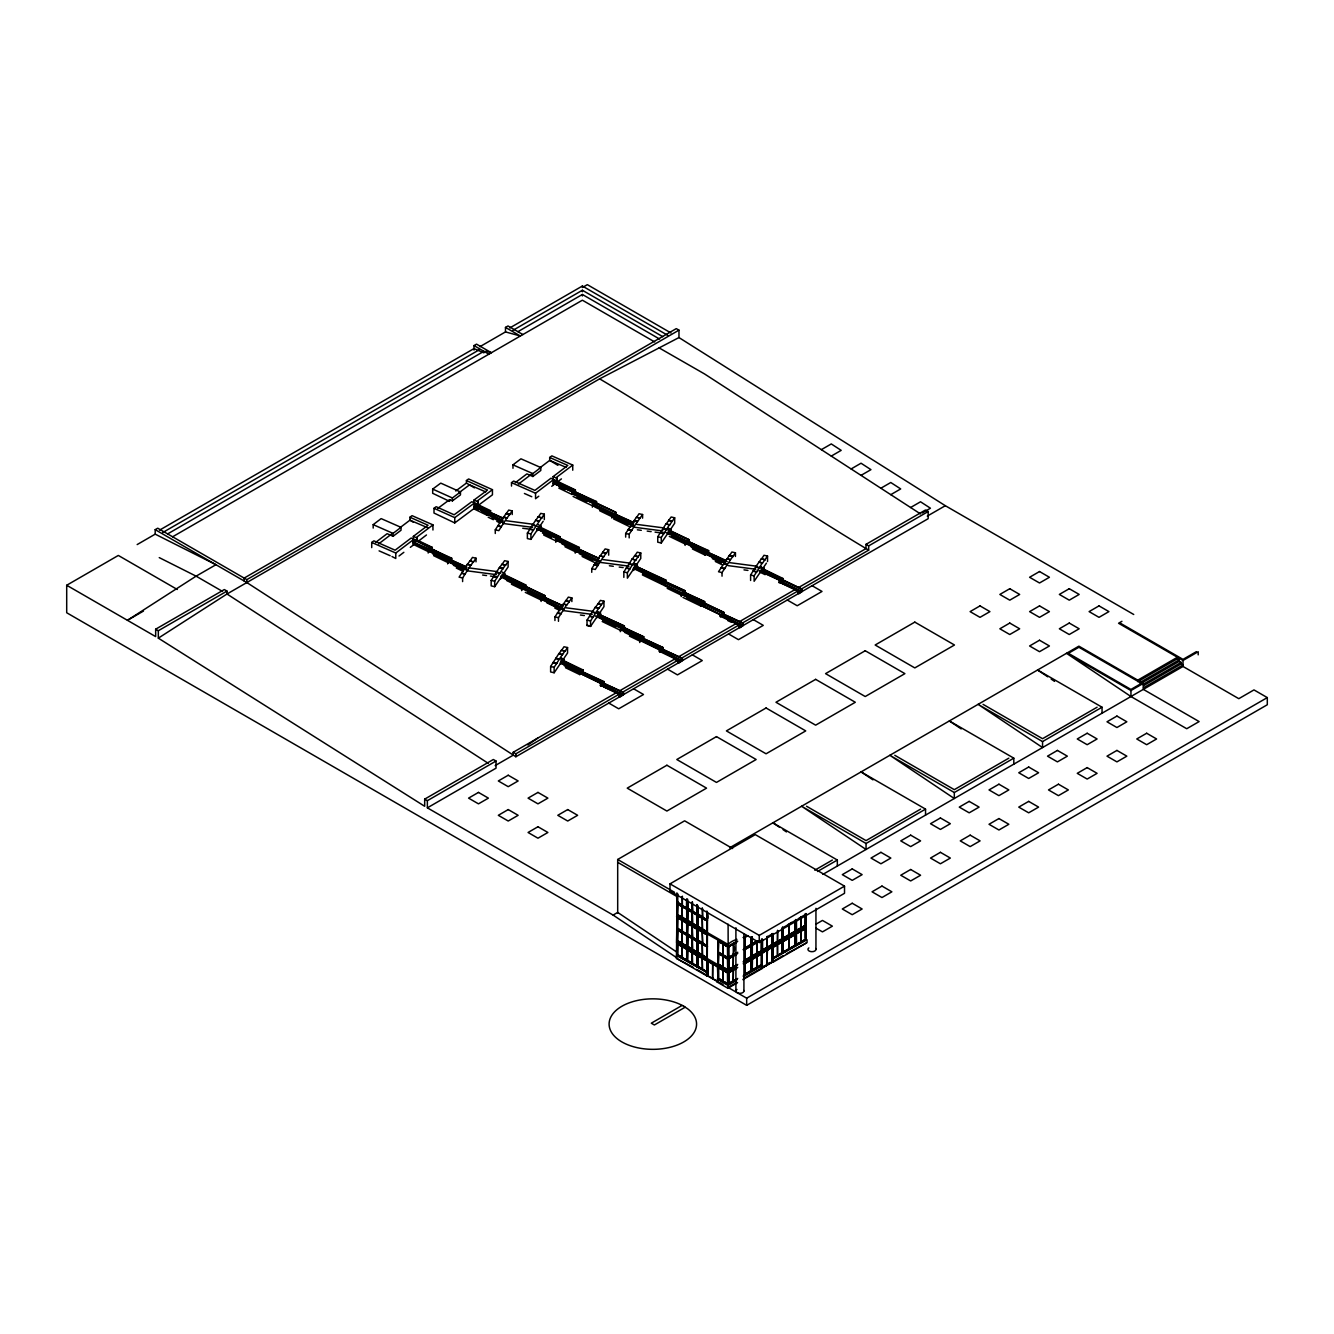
<?xml version="1.0" encoding="UTF-8"?>
<svg xmlns="http://www.w3.org/2000/svg" width="1334" height="1334" viewBox="0 0 1334 1334"><rect width="100%" height="100%" fill="white"/><g stroke="black" fill="none" stroke-linecap="round" stroke-linejoin="round"><path stroke-width="1.5" d="M561.847 543.838L597.882 561.247L575.221 550.975L575.221 553.16M470.885 565.016L462.615 577.956L459.079 577.155L467.367 564.232L470.885 565.383L467.367 564.232M467.367 564.582L469.935 560.814L473.453 561.981L469.935 560.814M469.935 561.18L472.486 557.412L476.005 558.212L476.005 561.847M495.281 533.483L495.281 529.848L503.568 516.925L507.087 518.076L503.568 516.925M470.885 565.383L473.453 561.614M503.568 517.275L506.12 513.507L509.638 514.674L506.12 513.507M473.453 561.981L476.005 558.212M506.12 513.873L508.688 510.105L512.206 510.905L512.206 514.54M495.281 529.848L498.799 530.649L507.087 517.709M507.087 518.076L509.638 514.307M509.638 514.674L512.206 510.905M508.104 561.464L505.553 565.249L502.018 564.449L504.586 560.68L508.104 561.464L508.104 566.933L494.697 586.677L491.179 585.876L491.179 580.423L499.466 567.484L502.985 568.651L499.466 567.484M499.466 567.85L502.018 564.082L505.553 565.249M494.697 586.677L494.697 581.224L502.985 568.284M543.188 521.26L530.899 539.37L527.38 538.569L527.38 533.116L535.651 520.177L539.186 521.344L535.651 520.177M502.985 568.651L505.553 564.882M535.651 520.543L538.219 516.775L541.737 517.942L538.219 516.775M538.219 517.142L540.77 513.373L544.305 514.174L544.305 519.626M530.899 539.37L530.899 533.917L541.737 517.575M541.737 517.942L544.305 514.174M554.944 620.527L554.944 616.892L565.783 600.55L569.301 601.701L565.783 600.55M565.783 600.9L568.334 597.132L571.869 597.932L571.869 601.567M558.462 621.311L558.462 617.675L566.75 604.752L563.215 603.952L566.75 605.119L571.869 597.932M591.746 572.303L591.746 568.668L600.033 555.744L603.568 556.895L600.033 555.744M600.033 556.095L605.152 548.924L608.671 549.725L608.671 555.177M591.746 568.668L595.281 569.468L603.568 556.528M603.568 556.895L606.12 553.126L602.601 552.326L606.12 553.493L608.671 549.725M625.663 537.118L625.663 533.483L636.501 517.142L640.02 518.292L636.501 517.142M636.501 517.509L639.053 513.74L642.588 514.524L642.588 518.159M629.181 537.902L629.181 534.267L637.469 521.344L633.933 520.543L637.469 521.711L642.588 514.524M561.964 661.23L554.144 672.753L550.625 671.952L550.625 666.5L558.913 653.56L562.431 654.727L558.913 653.56M558.913 653.927L561.464 650.158L564.982 651.326L561.464 650.158M561.464 650.525L564.015 646.757L567.55 647.557L567.55 653.01L564.199 657.945M554.144 672.753L554.144 667.3L562.431 654.36M562.431 654.727L564.982 650.959M564.982 651.326L567.55 647.557M597.265 616.525L590.562 626.396L587.027 625.596L587.027 620.143L595.314 607.22L598.833 608.371L595.314 607.22M595.314 607.57L600.433 600.4L603.952 601.2L603.952 606.653L599.483 613.24M590.562 626.396L590.562 620.944L598.833 608.004M623.845 577.389L623.845 571.936L632.133 558.996L635.651 560.163L632.133 558.996M598.833 608.371L603.952 601.2M632.133 559.363L634.701 555.594L638.219 556.762L634.701 555.594M634.701 555.961L637.252 552.193L640.77 552.993L640.77 558.446L627.38 578.189L627.38 572.736L635.651 559.796M635.651 560.163L638.219 556.395M638.219 556.762L640.77 552.993M667.984 533.116L661.28 542.988L657.745 542.188L657.745 536.735L666.033 523.812L669.568 524.962L666.033 523.812M666.033 524.179L671.152 516.992L674.671 517.792L674.671 523.245L670.218 529.831M661.28 542.988L661.28 537.535L669.568 524.612M669.568 524.962L674.671 517.792M732.883 556.211L722.028 572.553L718.509 571.752L729.348 555.411L732.883 556.578L729.348 555.411M724.179 563.565L726.23 560.53M729.348 555.778L731.916 552.009L735.434 552.81L735.434 556.445M732.883 556.578L735.434 552.81M750.608 580.473L750.608 575.021L755.728 566.75L761.447 558.679L764.966 559.846L761.447 558.679M761.447 559.046L764.015 555.278L767.534 556.078L767.534 561.531M766.416 563.165L754.127 581.274L754.127 575.821L762.414 562.881L758.896 562.081L762.414 563.248L767.534 556.078M736.918 965.449L727.93 970.652L727.93 972.369L728.097 970.552L717.809 964.799L717.809 940.52L727.93 946.356L736.918 941.17M677.072 915.007L676.621 916.741L728.631 946.073L728.097 944.472L676.905 915.107L676.905 892.846M805.969 927.68L806.136 925.679L806.253 927.413L743.238 963.715M808.838 947.924L808.287 948.441A4.002 2.318 0 0 0 811.872 951.692A4.002 2.318 0 0 0 815.691 948.524M399.016 556.011L403.852 552.309M410.322 547.34L413.557 544.872M418.409 541.154L426.48 534.967M538.786 496.215L535.551 498.699L535.551 493.23L553.193 479.873L554.444 479.773L554.444 482.408M551.726 486.31L561.414 478.889M373.187 528.081L373.187 524.646L381.14 518.609L401.017 527.347L401.017 530.265L393.046 536.301L387.127 533.683L375.504 542.488M371.719 547.607L371.719 542.454L373.853 540.837L395.114 550.192L411.155 538.036L417.359 540.887L416.658 537.218L432.95 524.862L412.039 515.658L409.922 517.259L409.922 520.177L399.683 527.931M378.639 543.888L391.796 533.9M393.046 536.301L393.046 533.383L401.017 527.347M413.323 539.036L413.323 536.401L428.047 525.246L409.922 517.259M391.996 556.528L395.781 558.496L395.781 553.026L413.407 539.67L414.657 539.57L414.657 542.204L416.825 540.57L417.359 537.519M512.973 468.284L512.973 464.849L520.927 458.813L540.804 467.55L540.804 470.468L532.833 476.505L526.913 473.887L515.291 482.691M417.359 540.887L413.407 543.038L416.658 540.57M511.506 486.093L511.506 482.658L513.623 481.04L534.901 490.395L550.942 478.239L575.388 489.895L575.388 492.079L571.952 494.447L558.829 488.111M539.47 468.134L549.691 460.38L549.691 457.479L551.826 455.861L572.736 465.066L572.736 470.218M518.409 484.092L531.582 474.104M532.833 476.505L532.833 473.587L540.804 467.55M553.11 479.239L553.11 476.605L567.817 465.449L549.691 457.479M572.736 465.066L556.428 477.422L557.145 481.09L553.193 483.242L572.519 491.862L572.519 493.33M553.76 482.808L553.76 484.275L556.045 482.691L557.145 477.722M556.595 480.774L553.193 483.242L572.519 491.862M477.289 504.285L477.989 501.234L477.989 504.602L471.786 501.717L454.144 514.791L436.168 506.703L434 508.304L434 513.04L454.761 522.911L492.446 494.814L492.446 489.678L468.584 478.956L466.433 480.557L466.433 483.075L455.761 490.979M449.625 499.633L449.625 501.367L432.683 493.297L432.683 489.111L440.754 483.125L460.463 491.979L460.463 494.897L452.393 500.884L449.625 499.633L437.652 508.504M459.179 492.546L469.535 484.859L485.726 491.896M452.393 500.884L452.393 497.966L460.463 491.979M473.97 502.718L473.97 500.083L487.527 490.028L466.433 480.557M454.761 522.911L454.761 517.625L474.004 503.352L475.254 503.268L475.254 505.903L477.439 504.285M477.289 500.917L492.446 489.678M477.422 506.536L477.989 501.234M487.694 514.124L487.694 512.673L474.004 506.72L477.989 504.602M736.968 989.461L736.518 989.795A4.002 2.318 0 0 0 739.253 993.296A4.002 2.318 0 0 0 743.822 990.495M527.864 744.972L537.652 738.169M137.169 544.572L155.194 534.15L155.194 529.648L246.823 582.541L515.858 756.745L928.164 518.693L928.164 511.539L868.667 545.889L868.667 550.142L801.551 588.894L801.551 591.079L797.749 593.263L797.749 591.079L742.621 622.911L742.621 625.096L722.661 615.391L722.661 613.94L743.305 623.245L703.452 604.669L704.035 602.835L723.895 612.423L684.025 593.847L684.025 592.396L704.702 601.701L664.599 583.008L664.599 581.557L685.276 590.862L636.085 567.784L636.085 566.333L665.833 580.023L662.981 583.458L662.981 582.008L633.8 567.917L633.8 569.368L637.335 567L637.335 564.816L634.6 563.498M432.266 547.357L432.266 549.541L428.848 551.909L413.106 544.305L413.106 542.138L429.415 549.325L429.415 550.792L432.266 547.357L416.542 539.77L413.673 543.188L448.841 560.163L448.841 561.614L451.709 558.196L431.032 548.874L431.032 550.342L466.1 567.267L466.366 568.868M503.101 520.327L489.311 513.673L489.311 512.223L503.685 518.476L476.855 506.203L477.422 504.352L490.562 510.689L490.562 512.873L487.027 515.241L474.004 508.904L474.004 503.352M428.748 551.909L429.415 549.325M428.164 553.043L428.748 550.458M487.127 515.241L487.694 512.673M487.694 514.841L490.562 510.689M556.045 481.958L553.76 483.542L553.893 480.19M433.65 555.678L448.274 562.748L448.841 560.163M447.607 563.865L448.174 562.014M448.274 562.748L451.709 560.38L451.709 558.196M595.881 503.368L593.597 504.952L593.597 503.502L571.852 493.73L575.388 489.895M571.852 492.996L593.597 503.502M536.935 528.914L557.045 538.619L536.935 528.914L536.935 530.365M540.854 525.996L538.002 529.431L537.419 528.364L537.419 530.548L540.854 528.181L540.854 525.996L538.119 524.679M595.781 504.836L596.465 501.517L574.137 491.412L574.137 492.88L615.891 512.356L595.781 502.651L595.214 504.502L633.483 522.978M592.363 507.203L592.93 504.636L613.04 514.34L613.04 515.791L615.324 514.207L615.324 512.756M504.669 573.303L501.801 576.722L501.234 575.671L501.234 577.855L504.669 575.488L504.669 573.303L501.934 571.986M500.567 578.973L501.134 576.405L522.878 586.91L522.878 588.361L525.162 586.777L525.746 584.926L503.985 574.437L503.418 576.271L545.172 595.764L525.062 586.06L524.495 587.91L563.332 605.986L543.922 597.282L543.922 598.749L562.765 607.837M557.045 538.619L557.045 540.07L559.896 536.635L539.786 526.93L539.219 528.064M555.794 542.321L556.361 539.753L576.471 549.458L576.471 550.909L578.756 549.325L579.323 547.474L559.229 537.769L558.646 539.62L599.333 558.596L578.089 549.008L578.089 550.458L598.766 560.43M543.672 535.017L556.461 541.187L559.896 538.819L559.896 536.635M599.666 510.739L612.456 516.908L613.04 514.34M611.789 518.042L611.789 515.858L612.356 516.908L615.891 514.54L615.891 512.356M564.932 546.74L575.904 552.026L576.471 549.458M522.211 589.495L522.878 586.91M521.644 590.612L522.211 588.027M575.904 552.026L579.323 549.658L579.323 547.474M525.296 592.379L541.737 600.317L542.304 597.732L506.57 580.49M541.07 601.451L541.637 598.866M541.737 600.317L545.172 597.949L545.172 595.764M671.235 529.615L668.367 533.05L669.068 530.032L689.161 539.736L667.934 530.148L668.501 528.297L671.235 529.615L671.235 531.799L667.8 534.167L668.367 531.599M633.9 569.368L633.9 567.183L634.467 568.234L637.335 564.816M636.652 568.117L633.233 570.485L633.8 567.917M685.643 544.289L686.31 541.704L668.034 532.883M685.059 545.406L685.643 542.838M597.565 613.723L624.395 626.013L597.215 613.557L597.782 611.706L600.517 613.023L600.517 615.207L597.082 617.575L597.649 615.007L643.822 636.852L623.145 627.53L623.145 628.981L663.031 647.574L642.588 638.369L642.588 639.82L682.424 658.396L661.781 649.091L661.781 650.542L681.857 660.23L681.741 658.062L738.819 625.112L738.819 627.28L742.621 625.096L740.453 626.663L740.453 625.212L720.377 615.524M597.649 615.007L597.649 616.458L600.517 613.023M642.354 574.887L662.414 584.575L662.981 582.008M692.379 548.941L705.169 555.111L705.736 552.543L671.686 536.101M707.92 553.877L708.604 550.575L687.927 541.254L687.927 542.705L727.23 561.681M705.069 553.677L724.946 563.265L691.112 546.94M708.021 552.409L705.736 553.994L705.736 552.543M662.414 584.575L665.833 582.208L665.833 580.023M705.169 555.111L708.604 552.743L708.604 550.575M561.247 661.347L560.68 663.932L564.099 661.564L564.099 659.38L561.364 658.062M565.466 667.7L579.79 674.604L583.208 672.236L583.208 670.052L561.747 659.696L561.247 662.798L564.099 659.38M602.201 621.511L620.96 630.565L621.527 627.981L597.148 616.208M620.293 631.682L620.86 629.114L640.97 638.819L640.97 640.27L643.255 638.686L643.255 637.235M620.96 630.565L624.395 628.197L624.395 626.013M681.841 593.23L661.731 583.525L681.841 593.23L681.841 595.414L667.217 588.361M681.174 596.548L681.741 593.963L701.834 603.668L701.834 605.119L704.135 603.552M681.841 595.414L685.276 593.046L685.276 590.862M579.79 674.604L580.357 672.036L560.68 662.531M580.357 672.036L580.357 673.487L583.208 670.052M579.673 673.153L601.234 683.558L564.249 665.716M629.431 636.101L640.403 641.387L640.97 638.819M639.72 642.521L640.287 639.953M640.403 641.387L643.822 639.019L643.822 636.852M682.991 597.432L701.267 606.253L701.834 603.668M701.267 606.253L704.702 603.885L704.702 601.701M763.515 568.301L760.78 566.983L763.515 568.301L763.515 569.751L761.23 571.336L760.663 570.268L760.663 572.453L764.082 570.085L764.082 567.9M600.567 685.426L604.085 681.591L581.974 671.586L581.974 673.036L623.495 692.413L602.851 683.108L602.851 684.575L622.928 694.264L620.644 695.848L620.644 694.38L599.983 685.092M600.567 686.143L604.085 683.775L604.085 681.591M663.031 647.574L663.031 649.741L659.596 652.109L660.163 649.541L624.512 632.333M720.477 614.791L700.6 605.202L720.477 614.791L720.477 616.975L723.895 614.607L723.895 612.423M759.596 570.535L779.973 580.373L759.013 570.935M779.289 582.224L782.825 578.406L762.448 568.567M778.722 581.891L799.366 591.195L799.366 592.646L801.667 591.079L781.574 581.374L782.158 579.523L802.234 589.228L802.234 591.412L798.799 593.78L799.366 591.195M779.289 582.958L782.825 580.59L782.825 578.406M623.495 692.413L623.495 694.597L620.077 696.965L620.644 694.38M682.424 658.396L682.424 660.563L679.006 662.931L679.573 660.363L659.496 650.675M674.104 659.179L679.573 661.814L681.857 660.23L679.223 661.697M743.305 623.245L743.305 625.429L739.87 627.797L740.453 625.212M802.234 589.228L761.881 570.418M496.031 761.03L427.364 800.683L427.364 807.837L496.031 768.184L496.031 761.03L493.347 759.496L424.679 799.133L424.679 806.286L158.329 638.152L226.997 593.997L599.633 378.856L678.973 337.569L945.322 505.703L1133.733 614.49M155.194 529.648L157.729 528.197L246.84 579.64L678.973 330.148L678.973 337.569M474.004 350.092L474.004 345.589L476.521 344.139L491.396 352.726L485.809 351.192M479.923 346.673L505.486 331.916L505.486 327.414L508.004 325.963L522.878 334.551M159.513 530.165L474.004 348.591L483.909 352.826L483.909 351.309L167.634 533.917M509.771 327.947L582.374 286.026L667.767 335.334M822.911 874.37L1183.008 666.466L1238.802 698.683L1253.977 689.911L1267.3 697.599L1267.3 704.752L746.673 1005.336L66.7 612.756L66.7 585.259L118.326 555.444L177.272 589.478M162.681 532.566L478.956 349.958M512.956 330.332L582.374 290.245L662.798 336.685M517.909 331.682L582.374 294.464L659.613 339.069M172.603 536.785L582.374 300.2L654.694 341.954M143.455 611.072L127.43 620.31L196.098 576.155L215.941 564.716L155.194 534.15M66.7 585.259L155.661 636.601L155.661 629.198L224.329 589.545L226.997 591.095L226.997 593.997L488.227 763.315M155.661 629.198L158.329 630.732L226.997 591.095M821.36 449.658L831.282 443.939L841.187 450.358L831.282 456.095M851.109 468.951L861.03 463.215L870.952 469.651L861.03 475.371M880.857 488.227L890.779 482.508L900.7 488.928L890.779 494.664M910.605 507.52L920.527 501.784L930.448 508.221L922.178 512.99M798.632 587.494L865.983 548.607L865.983 544.355L925.479 510.005L928.164 511.539M495.164 765.599L513.19 755.194L513.19 752.293L616.108 692.863M675.037 658.846L619.893 690.678L619.893 692.863M678.839 656.645L735.918 623.695M794.831 589.678L739.703 621.511L739.703 623.695M927.297 516.108L945.322 505.703M513.19 752.293L515.858 753.827L619.026 694.28L619.026 696.448L622.811 694.264L622.811 692.079L677.955 660.247L677.955 662.431M617.692 913.34L617.692 859.48L684.625 820.827L732.599 848.524M427.364 807.837L613.106 915.074L617.692 912.423L676.471 951.876M729.615 847.807L1078.889 646.156L1143.338 683.375L1143.338 689.378L1199.133 721.577L1186.726 728.731L1130.949 696.531L1066.483 653.31L1130.949 690.528L1143.338 683.375M1121.927 621.311L1118.559 623.261L1183.008 660.463L1198.199 651.709L1198.199 654.844M670.001 883.858L755.277 834.617L844.522 886.143L844.522 893.296L759.246 942.538L670.001 891.012L670.001 883.858L759.246 935.384L844.522 886.143M686.893 898.899C693.33 917.742 671.569 902.968 677.789 894.114M686.71 920.01L686.71 909.004L686.827 920.26L677.372 914.807L677.522 903.718L677.522 914.724L682.108 917.058M682.041 904.952L677.789 902.418M682.308 905.102L682.108 896.615M682.374 905.386L682.374 896.215M681.974 906.453L682.374 917.525M682.041 906.72L682.308 917.559M697.015 913.907L687.494 908.521L692.163 910.805M728.264 972.519L676.621 942.821L677.072 916.741M677.722 918.092L677.372 928.681L686.827 934.117L686.71 922.878L686.71 933.883L677.522 928.597L677.372 917.675L686.827 923.111L682.308 920.743M692.429 910.955L692.096 901.984M682.041 917.092L686.626 919.743M692.113 912.306L692.113 923.311L696.765 925.596M692.179 912.573L692.513 923.378L692.446 912.406M681.974 920.31L682.308 931.115M682.041 920.593L682.374 931.399M696.682 914.957L697.032 926.063L687.51 920.66L696.965 926.113M706.97 912.223C712.823 929.031 691.512 913.623 698.049 905.819L697.782 914.274L706.82 919.66L706.887 911.005M697.615 915.491L707.137 920.894L697.965 915.924L697.615 926.496L707.137 931.899L697.615 926.496L697.782 915.407L697.782 926.413M697.015 928.914C668.668 912.573 711.205 937.202 692.429 926.596M686.71 946.023L686.71 935.017L686.827 946.273L677.372 940.82L677.522 929.731L677.522 940.737L682.041 943.105M687.844 923.945L687.494 934.517L696.948 939.97M702.301 916.658L698.049 914.107M692.179 922.945L687.86 920.46L687.927 910.038L697.032 915.057L687.66 909.571L687.51 920.66M702.568 916.808L702.234 907.837M702.568 917.125L702.568 908.504M702.218 918.142L702.218 929.148L706.887 931.432M702.284 918.409L702.618 929.214M682.041 930.965L677.789 928.431M692.096 926.163L692.429 936.968M681.974 932.466L681.974 943.471L686.56 945.789M692.163 926.43L692.429 937.285L692.429 926.28M682.041 932.733L682.374 943.538M696.682 928.814L696.832 939.72L687.644 934.434M677.372 940.82L677.722 930.248L686.893 935.217L677.372 929.815M687.644 935.584L696.682 941.27M697.965 929.781L697.615 940.37L707.07 945.806L706.97 934.567L706.803 945.673L697.782 940.287L697.615 929.364L707.07 934.801M702.284 928.781L697.965 926.296M692.163 936.801L687.91 934.267M1137.769 680.157L1177.438 657.245L1177.438 658.746L1137.769 681.657M702.218 931.999L702.551 942.804M702.284 932.283L702.618 943.088M692.096 938.302L692.096 949.308L696.682 951.642M702.551 932.433L707.137 934.767L697.699 929.314L697.615 940.37M692.163 938.586L692.496 949.391L692.429 938.419M706.97 931.699L706.97 920.693L707.07 931.949M681.974 946.556L681.974 957.562L686.626 959.846M682.041 946.823L682.374 957.629M814.791 870.202L832.383 860.046M920.593 809.121L866.049 840.603L806.553 806.253M1008.837 758.162L954.31 789.661L894.797 755.294M1097.098 707.22L1042.554 738.702L983.058 704.352M1139.62 682.725L1179.289 659.813L1179.289 661.314L1141.437 683.175M707.437 932.549L707.454 912.306M1196.315 651.709L1183.008 659.38L1120.443 623.261M696.682 940.954L697.015 952.076L687.577 946.623M817.509 871.486L837.335 860.046L837.335 866.033M866.049 843.472L866.049 849.475L801.584 806.253L866.049 843.472L925.546 809.121L925.546 815.107M954.31 792.513L954.31 798.516L889.845 755.294L954.31 792.513L1013.807 758.162L1013.807 764.165M1042.554 741.571L1042.554 747.557L978.089 704.352L1042.554 741.571L1102.051 707.22L1102.051 713.206M696.948 952.109L687.644 946.59M697.615 941.504L707.137 946.907L697.965 941.937L697.615 952.509L707.137 957.912L697.615 952.509L697.782 941.42L697.782 952.426M1143.288 684.259L1181.157 662.398L1181.157 663.898L1143.288 685.759M708.054 960.947L708.054 975.121L706.82 975.888L676.455 958.362L677.072 894.764M1143.338 687.86L1183.008 664.966L1181.157 663.898M702.284 942.654L698.032 940.12M692.163 948.958L687.844 946.456L687.91 936.051L696.748 941.237M676.455 958.362L693.146 967.283M702.218 944.155L702.218 955.161L706.803 957.479M702.284 944.422L702.618 955.227M692.096 952.393L692.096 963.398L696.682 965.733M692.163 952.676L692.429 963.515L692.429 952.509M718.276 941.354L727.614 946.556L727.73 957.795L718.276 952.359L718.276 941.354L727.797 946.756L723.211 944.422M686.71 960.113L686.71 949.108L686.827 960.363L677.455 954.861L677.455 943.855M718.626 941.771L718.276 952.359L718.442 941.254M696.682 955.044L696.832 965.966M687.577 960.713L697.015 966.166L687.494 960.763L687.844 950.175L696.748 955.327M696.682 955.361L687.494 949.758L687.494 960.763M702.284 954.794L697.965 952.309M722.878 943.988L723.211 954.794M722.945 944.272L723.278 955.077M692.163 963.048L687.844 960.547M702.218 958.246L702.218 969.251L706.887 971.536M702.284 958.512L702.618 969.318M736.918 939.369C725.679 942.671 723.311 951.826 736.702 941.487M706.97 957.712L706.97 946.706L707.07 957.962M727.614 946.556L727.614 957.562M743.238 937.502L746.573 935.584M736.702 965.783L728.264 970.652L676.905 941.12L707.437 958.562M743.405 937.602L746.723 935.668M736.568 953.043L728.581 957.579L728.564 946.556L737.735 941.254M743.988 937.635L747.64 935.651M728.731 946.656L736.535 942.138M744.189 937.719L748.024 935.718M736.451 942.504L733.233 943.955L733.3 955.011M718.626 953.927L718.276 964.515L718.426 953.41L718.359 964.465L727.797 969.901L727.614 958.696L727.614 969.701L718.426 964.415M707.203 960.647L707.203 975.671L717.742 981.757L717.975 966.583L717.975 981.624L696.715 969.351M707.437 960.63L707.47 975.821M697.782 966.516L697.782 955.511L707.137 960.997L697.965 956.028L697.615 966.6L707.137 972.002L697.699 966.55L697.699 955.544M707.704 961.147L712.206 964.015L713.056 963.465M722.878 956.144L723.211 966.95M722.945 956.411L723.278 967.217M702.284 968.884L697.965 966.4M723.211 956.578L727.797 958.896L718.359 953.46M713.323 963.982L717.475 967.067L718.059 980.907M727.464 957.328L718.626 952.159M728.564 957.562L737.735 952.259M752.043 936.685L752.043 944.022L756.895 941.22M743.988 948.741L751.225 944.672L751.175 937.285M752.126 944.055L757.045 940.987M743.238 949.658L758.312 940.97M743.405 949.758L758.479 941.054M737.735 953.41L728.564 958.696L728.581 969.718L736.535 965.282M744.022 949.791L751.225 945.806L751.225 956.828L744.122 960.864L751.059 956.745L751.059 945.723M760.013 940.72L752.043 945.156L752.209 956.261L761.631 950.792L761.564 939.753M777.372 941.637L777.622 930.482M788.227 924.379L791.812 922.378M799.383 918.009L803.968 915.357M728.581 958.712L733.166 956.378M736.451 954.644L733.233 956.094L733.3 967.15M744.822 960.113L745.072 949.508L750.859 946.173M759.913 941.087L756.712 942.554M767.317 936.751L771.886 934.184M787.544 925.062L783.125 927.547L783.191 938.019L788.928 934.634L789.178 924.045L789.178 934.5L795.031 931.182L794.964 920.71L790.678 923.245M797.882 919.009L800.834 917.392M706.97 971.802L706.97 960.797L707.07 972.052M676.455 955.477L707.437 972.653L676.905 955.211L677.072 942.971L727.93 972.519L736.702 967.65M717.475 967.067L718.326 966.5M718.276 967.534L718.359 978.489L727.73 983.975L718.276 978.539L718.276 967.534L727.797 972.92L718.626 967.95L718.626 978.322L722.945 980.824M722.945 966.8L718.692 964.249M722.878 970.168L722.878 981.174L727.53 983.458M722.945 970.435L723.278 981.24M805.152 924.329L805.152 913.957M713.323 978.172L712.473 978.706L712.706 963.548L712.706 978.572M733.233 966.8L728.848 969.251L728.914 958.913M733.567 966.683L736.385 964.982M745.072 959.963L750.925 956.661M756.712 953.243L752.309 955.694L752.309 945.322L756.645 942.821L756.962 953.41L756.895 942.354L756.712 953.56M757.045 953.126L761.631 950.792M767.033 947.273L762.481 949.841L762.548 939.503M728.564 969.701L737.735 964.415M761.564 950.758L752.209 956.261M762.181 939.286L762.198 950.308L772.086 944.689L767.384 947.157M772.703 935.067L772.77 944.272L782.208 938.836L777.689 941.204M795.331 920.343L795.331 931.365L782.775 938.502L782.775 927.413M805.686 925.279L796.165 930.682L805.753 925.329L801.1 927.614L801.1 917.242M762.198 950.308L772.153 944.722M772.703 944.239L782.291 938.869M795.331 931.365L783.008 938.486L782.941 927.43M743.238 961.831L806.136 925.679M743.405 961.931L805.969 925.779L805.969 913.64M737.552 982.708L727.93 988.277L717.192 982.074L717.975 978.739M772.453 947.09L761.681 953.043L761.914 968.201L772.453 962.114L772.219 946.957L771.952 962.131M728.647 972.769L728.731 983.825L728.564 972.736L737.735 967.433M743.988 963.848L751.225 959.863L751.225 970.885L744.189 974.954M752.043 959.179L761.631 953.81L761.631 964.816L752.209 970.285L752.376 959.396M761.947 967.917L762.181 953.51L766.333 950.425M770.018 962.481L766.867 964.315L767.45 950.475L771.602 947.39M772.77 958.329L772.703 947.273L782.291 941.904L782.041 953.076C754.094 969.034 796.698 944.639 777.689 955.244M783.008 952.526L782.941 941.471L795.331 934.4L795.331 945.406L782.941 952.493L795.331 945.406M805.503 927.764L805.503 939.52L796.331 944.822L796.165 933.717L805.686 928.314M728.581 972.736L733.166 970.402M736.451 968.667L733.233 970.135L733.3 981.174M801.1 931.282L805.486 928.831M815.858 924.245L822.461 920.427L832.383 926.163L822.461 931.882L815.858 928.064M717.192 982.074L718.326 981.407M682.108 1005.402L651.292 1023.195L654.377 1024.979L685.209 1007.187M805.152 938.352L805.152 927.98M727.614 983.742L727.614 972.736L727.73 983.975M733.233 980.824L728.848 983.275L728.914 972.936M733.567 980.707L736.451 979.039M756.712 967.267L752.309 969.718L752.309 959.346L756.712 956.895L756.962 967.433L756.895 956.378L756.712 967.584M757.045 967.15L761.364 964.665M728.564 983.742L737.735 978.439M743.988 974.937L751.225 970.885M736.935 979.473L727.93 984.675L727.93 972.519M743.238 975.871L761.847 965.282M805.969 939.62L772.219 959.129L807.053 939.736L807.053 942.588L772.836 962.348L771.602 961.581M717.192 979.189L727.93 985.392L736.518 980.423M743.405 976.455L762.298 965.549L762.298 968.417L742.855 979.656M770.018 962.848L762.181 968.05M766.933 964.949L761.597 967.35L767.183 965.166L767.183 950.141M767.45 964.649L772.186 961.914M736.902 982.341L728.081 987.443L746.673 998.182L1267.3 697.599M743.505 978.556L782.825 955.828M786.36 953.827L806.436 942.955M636.585 524.362L664.132 527.964M633.433 527.113L662.948 530.982M637.369 529.815L641.304 530.315M647.207 531.099L651.142 531.616M655.077 532.133L660.98 532.9M506.203 520.727L533.767 524.345M503.051 523.478L532.583 527.364M522.728 528.247L528.648 529.014M729.448 562.631L756.995 566.25M728.264 565.649L755.811 569.268M744.005 569.885L747.94 570.402M602.685 559.546L630.232 563.165M599.533 562.298L629.048 566.166M609.371 565.766L613.307 566.283M619.209 567.067L623.145 567.584M468.051 567.784L497.565 571.652M466.867 570.785L496.381 574.654M482.608 575.037L486.543 575.554M490.478 576.071L494.414 576.588M565.866 607.77L593.413 611.372M562.715 610.522L592.229 614.39M580.423 615.024L584.359 615.541M805.819 927.464L805.969 939.82L805.819 913.54M662.865 528.481L666.4 529.264M662.865 528.831L666.4 529.631M630.782 525.212L634.3 526.013M630.782 525.579L634.3 526.38M660.313 532.599L663.832 533.4M660.313 532.966L663.832 533.767M628.214 529.348L631.732 530.148M628.214 529.715L631.732 530.498M657.745 536.735L661.28 537.535M625.663 533.483L629.181 534.267M755.728 566.75L759.246 567.55M755.728 567.117L759.246 567.917M723.628 563.498L727.147 564.282M723.628 563.848L727.147 564.649M753.16 570.885L756.695 571.686M753.16 571.252L756.695 572.053M532.483 524.846L536.018 525.646M721.077 567.617L724.595 568.417M532.483 525.212L536.018 526.013M721.077 567.984L724.595 568.784M750.608 575.021L754.127 575.821M500.4 521.594L503.918 522.378M500.4 521.944L503.918 522.745M529.932 528.981L533.45 529.781M529.932 529.348L533.45 530.148M497.832 525.713L501.367 526.513M497.832 526.08L501.367 526.88M527.38 533.116L530.899 533.917M628.964 563.665L632.483 564.465M628.964 564.032L632.483 564.832M596.865 560.397L600.4 561.197M596.865 560.764L600.4 561.564M626.413 567.8L629.931 568.601M626.413 568.167L629.931 568.968M594.314 564.532L597.832 565.333M594.314 564.899L597.832 565.699M623.845 571.936L627.38 572.736M496.298 572.153L499.816 572.953M496.298 572.519L499.816 573.32M464.199 568.884L467.717 569.685M464.199 569.251L467.717 570.052M493.747 576.288L497.265 577.088M493.747 576.655L497.265 577.455M461.647 573.02L465.166 573.82M461.647 573.387L465.166 574.187M491.179 580.423L494.697 581.224M592.146 611.872L595.681 612.673M592.146 612.239L595.681 613.04M560.047 608.621L563.582 609.421M560.047 608.988L563.582 609.771M589.595 616.008L593.113 616.808M589.595 616.375L593.113 617.175M557.495 612.756L561.014 613.54M557.495 613.106L561.014 613.907M587.027 620.143L590.562 620.944M554.944 616.892L558.462 617.675M555.744 658.229L559.263 659.029M555.744 658.596L559.263 659.396M553.176 662.364L556.695 663.165M553.176 662.731L556.695 663.532M550.625 666.5L554.144 667.3M505.486 331.916L520.36 336.001L505.486 327.414M587.027 625.179L590.562 626.146M566.016 467.317L549.691 460.38L557.929 465.333M428.047 527.88L409.922 520.177L413.207 522.161M553.11 476.605L556.595 478.139M512.973 464.849L532.833 473.587M511.506 482.658L535.551 493.23M524.412 493.48L531.782 496.732M413.323 536.401L416.825 537.936M373.187 524.646L393.046 533.383M371.719 542.454L395.781 553.026M379.089 550.859L390.162 555.711M473.97 500.083L477.439 501.651M432.683 489.111L452.393 497.966M434 508.304L454.761 517.625M760.78 568.434L782.258 578.789M759.596 571.986L765.149 574.671M780.54 582.775L798.799 591.596M667.934 528.698L670.668 530.015M668.501 531.882L708.021 550.959M725.996 560.413L707.353 552.093L707.353 553.543L725.429 562.264M665.633 532.399L685.743 542.104M685.059 543.238L705.169 552.943M556.045 481.241L574.804 490.295M669.284 536.335L685.743 544.289L689.161 541.921L689.161 539.736M556.045 482.691L595.881 501.918M712.289 558.612L721.327 562.981M715.341 561.481L722.561 564.966M634.067 522.578L614.64 513.89L614.64 515.341L633.483 524.429M559.396 486.977L565.016 489.695M577.288 497.082L586.343 501.451M592.363 505.019L612.456 514.724M573.086 496.448L593.03 506.07L596.465 503.702L596.465 501.517M594.764 506.97L632.599 525.229M611.789 515.858L632.316 525.763M614.074 517.742L627.847 524.395M613.507 518.859L630.632 527.13M634.034 563.882L636.752 565.216M634.034 565.349L665.266 580.423M633.233 568.317L662.414 582.391M642.921 573.77L661.147 582.574M664.132 585.476L680.59 593.413M681.174 594.364L701.267 604.069M687.227 598.066L700.017 604.235M537.552 526.53L559.33 537.035M539.219 528.781L578.756 547.874M719.793 615.924L739.87 625.613M727.664 620.51L731.315 622.261M542.421 533.016L551.559 537.419M555.794 540.137L575.904 549.841M579.256 553.71L593.096 560.397M476.855 504.752L489.978 511.089M582.124 556.478L597.582 563.948M474.004 506.72L487.127 513.056M474.571 507.787L478.322 509.588M482.074 511.406L502.218 521.127M500.217 520.827L487.027 514.524M492.229 517.759L499.183 521.11M488.177 517.208L493.347 519.693M496.798 521.361L500.25 523.028M597.215 612.106L599.95 613.423M594.697 615.691L620.96 628.381M602.768 620.377L615.908 626.713M620.293 629.515L640.403 639.219M639.72 640.337L659.596 649.941M503.418 574.821L525.162 585.326M501.934 574.17L504.669 575.488M658.929 651.059L679.006 660.764M500.567 576.805L522.311 587.293M521.644 588.427L541.737 598.132M511.439 584.225L522.311 589.478L525.746 587.11L525.746 584.926M527.697 592.129L560.047 607.754M541.07 599.266L561.597 609.171M546.807 602.818L558.846 608.621M415.958 540.153L431.699 547.757M415.958 540.887L414.957 540.403L451.125 558.579M554.777 608.054L559.913 610.538M466.667 566.867L450.458 559.713L450.458 561.164L466.1 568.718M413.106 542.138L428.848 549.725M428.164 550.859L448.274 560.563M432.399 553.677L465.216 569.518L447.607 561.681M453.427 565.283L462.164 569.501M456.295 568.067L463.232 571.419M560.797 658.446L563.532 659.78M560.797 659.913L582.641 670.452M561.18 661.547L603.518 681.991M560.113 662.931L579.79 672.419M603.635 686.843L620.077 694.781M159.246 557.612L196.098 576.155L222.561 591.446M659.129 347.891L704.535 373.937L920.527 513.94M678.973 330.148L676.288 328.614L244.155 578.089L244.155 581.007M670.952 332.95L587.327 284.659L582.374 287.527L582.374 286.026M1177.438 658.746L1179.289 659.813M1179.289 661.314L1181.157 662.398M865.983 544.355L868.667 545.889M868.667 550.142C777.338 495.631 691.162 433 599.633 378.856M1102.051 707.22L1037.585 670.001L1047.774 676.822M474.004 345.589L488.878 354.177M812.089 585.709L822.011 591.446L797.215 605.753L787.293 600.033M1013.807 758.162L949.341 720.944L961.214 728.914M753.343 619.626L763.265 625.363L738.469 639.67L728.547 633.95M466.433 483.075L474.437 487.86M692.346 654.844L702.268 660.563L677.472 674.887L667.567 669.151M925.546 809.121L861.097 771.902L872.97 779.856M633.583 688.778L643.505 694.497L618.709 708.804L608.804 703.085M837.335 860.046L772.886 822.828L779.673 827.38M796.448 919.843L796.515 930.265L801.1 927.93M805.336 925.379L805.503 913.74M801.034 930.932L800.9 942.171L800.834 931.115L801.1 941.654L805.753 939.369L796.331 944.822M800.767 931.399L796.448 933.9L796.515 944.305L801.1 941.971M795.664 931.566L795.848 919.476L795.831 931.649M795.331 934.4L795.281 945.372M795.664 945.606L795.664 933.433L795.831 945.706M782.341 939.236L782.508 927.18M782.508 941.22L782.341 953.276M782.041 942.071L782.041 953.076M781.957 942.338L777.372 944.672L777.372 955.678M789.178 948.541L789.228 938.135L788.928 948.691M777.622 944.522L777.622 955.528L773.036 957.862M777.288 944.956L772.97 947.44L772.853 958.379M773.036 943.805L777.622 941.487L777.555 930.432M771.736 944.789L771.736 933.783M761.38 939.953L761.214 950.859M617.692 859.48L674.537 892.296M756.778 941.454L752.309 943.555L752.309 937.335M766.967 947.24L767.25 936.385M767.033 947.59L767.1 936.635M617.692 862.331L676.321 896.181M745.072 937.352L745.122 947.84L750.859 944.455M744.872 937.535L744.822 947.94M766.6 949.908L767.45 950.475M687.644 908.421L696.682 913.807L696.832 904.535M761.681 951.159L761.697 939.003M677.372 903.802L686.893 909.204L677.722 904.235L677.372 914.807L686.893 920.21M761.33 952.96L762.181 953.51M761.38 953.977L761.214 964.882M761.297 954.244L756.712 956.578M744.872 949.691L744.872 960.146M733.433 943.772C738.102 954.344 724.812 965.999 728.581 946.573M676.905 916.825L707.437 934.267L707.27 958.646M686.893 923.078L677.455 917.625L677.372 928.681M750.859 960.213L745.072 963.565L745.122 974.037L750.859 970.668M761.33 967.867L762.298 968.417M733.433 955.911L733.166 966.75M744.872 963.732L744.822 974.154M718.276 953.493L727.73 958.946M733.5 969.968L733.166 980.773M677.455 940.77L686.893 946.223M424.679 799.133L427.364 800.683M677.722 954.71L682.108 957.162M686.827 960.363L677.372 954.911L677.722 944.339L686.893 949.308L677.522 943.822L677.522 954.827M717.809 978.822L728.264 984.675L728.097 924.195M719.66 982.591L723.028 984.525M1051.159 679.089L1054.56 681.374M783.058 829.648L786.46 831.932M613.106 915.074L677.072 957.995M1183.008 660.463L1183.008 666.466M1130.949 690.528L1130.949 696.531M815.941 908.337L815.941 949.124M801.034 916.892L800.9 928.13L800.834 917.075M796.165 919.676L796.331 930.782M795.181 920.26L795.181 931.349M782.024 928.331L782.041 939.036L781.957 928.297M779.973 580.373L779.973 581.824M773.036 933.433L772.853 944.322M772.836 959.479L772.836 962.348M772.386 935.051L772.386 945.172L772.086 933.667M766.933 950.775L766.683 965.182M762.264 939.336L762.348 950.392M759.246 935.384L759.246 942.538M751.726 936.835L751.726 957.112L751.559 936.751M751.059 937.252L751.059 944.639M751.059 959.763L751.059 970.852M746.673 998.182L746.673 1005.336M743.922 934.017L743.922 991.095M735.901 927.73L735.901 990.929M728.647 946.606L728.731 957.662M728.647 958.746L728.731 969.801M727.93 946.356L727.93 970.652M727.93 985.392L727.93 988.277M723.328 612.823L723.328 614.274L721.044 615.841L721.044 614.39M722.028 572.553L722.028 576.188M706.82 973.003L706.82 975.888M704.135 602.084L704.035 605.002M697.715 906.987L697.632 914.374M697.315 906.453L697.148 926.796L696.948 904.786M692.496 902.051L692.496 911.222L692.246 902.451M688.594 540.12L688.594 541.587L686.31 543.155L686.31 541.704M687.91 902.034L687.844 908.304M687.66 899.249L687.494 908.521M687.66 923.428L687.494 934.517M687.66 935.568L687.494 946.673M687.193 900.617L687.027 920.96L687.027 900.717M686.56 899.349L686.543 907.97L677.522 902.584L677.722 894.164M684.692 591.262L684.692 592.713L682.408 594.297L682.408 592.83M679.573 660.363L679.573 661.814M677.455 895.281L677.372 902.668M665.166 581.157L665.166 583.342M662.448 647.957L662.448 649.408L660.163 650.992L660.163 649.541M662.348 648.691L662.348 650.875M623.828 626.396L623.828 627.864L621.527 629.431L621.527 627.981M601.234 683.558L601.234 685.026M597.882 561.247L597.882 562.698M593.03 503.885L593.03 506.07L592.93 504.636M582.374 290.245L582.374 291.746M582.374 294.464L582.374 295.981M571.952 492.263L571.952 494.447M556.461 539.003L556.461 541.187M553.193 479.873L553.193 485.393M544.606 596.165L544.606 597.615L542.304 599.199L542.304 597.732M525.062 586.06L525.062 588.244M515.858 753.827L515.858 756.745M503.985 574.437L503.985 576.605M474.704 503.668L474.704 507.037M462.615 577.956L462.615 581.591M432.95 524.862L432.95 530.015M414.124 539.987L414.124 543.338M413.673 541.737L413.673 543.188M413.407 539.67L413.407 543.038M246.84 579.64L246.84 582.558M158.329 630.732L158.329 638.152M478.472 792.413L468.567 798.132L478.472 803.852L488.394 798.132L478.472 792.413M508.221 775.237L498.316 780.957L508.221 786.676L518.142 780.957L508.221 775.237M508.221 809.571L498.316 815.307L508.221 821.027L518.142 815.307L508.221 809.571M537.969 792.413L528.064 798.132L537.969 803.852L547.89 798.132L537.969 792.413M537.969 826.746L528.064 832.483L537.969 838.202L547.89 832.483L537.969 826.746M567.717 809.571L557.795 815.307L567.717 821.027L577.639 815.307L567.717 809.571M666.9 765.249L627.23 788.144L666.9 811.055L706.553 788.144L666.9 765.249M716.475 736.618L676.805 759.513L716.475 782.424L756.145 759.513L716.475 736.618M766.066 707.987L726.396 730.899L766.066 753.793L805.736 730.899L766.066 707.987M815.641 679.356L775.971 702.268L815.641 725.162L855.311 702.268L815.641 679.356M865.232 650.742L825.563 673.637L865.232 696.531L904.902 673.637L865.232 650.742M914.807 622.111L875.154 645.006L914.807 667.917L954.477 645.006L914.807 622.111M980.006 605.886L970.101 611.622L980.006 617.342L989.928 611.622L980.006 605.886M1009.771 588.711L999.85 594.447L1009.771 600.167L1019.676 594.447L1009.771 588.711M1039.519 571.536L1029.598 577.272L1039.519 582.991L1049.424 577.272L1039.519 571.536M1009.755 623.061L999.85 628.798L1009.755 634.517L1019.676 628.798L1009.755 623.061M1039.519 605.886L1029.598 611.622L1039.519 617.342L1049.424 611.622L1039.519 605.886M1069.268 588.711L1059.346 594.43L1069.268 600.167L1079.173 594.43L1069.268 588.711M1039.503 640.237L1029.598 645.973L1039.503 651.692L1049.424 645.973L1039.503 640.237M1069.251 623.061L1059.346 628.781L1069.251 634.517L1079.173 628.781L1069.251 623.061M1099.016 605.886L1089.094 611.606L1099.016 617.342L1108.921 611.606L1099.016 605.886M1078.889 647.24L1068.384 653.31L1130.949 689.445L1141.454 683.375L1078.889 647.24M677.072 902.868L707.454 920.41L677.072 902.868M687.193 922.578L687.027 946.973L687.193 922.578M677.072 928.881L707.437 946.406L677.072 928.881M697.315 928.431L697.148 952.809L697.315 928.431M687.193 948.824L687.027 961.064L687.193 948.824M697.315 954.66L697.148 966.9L697.315 954.66M852.226 868.901L842.304 874.637L852.226 880.357L862.131 874.637L852.226 868.901M880.924 852.326L871.002 858.062L880.924 863.782L890.845 858.062L880.924 852.326M910.672 835.151L900.75 840.887L910.672 846.606L920.593 840.887L910.672 835.151M940.42 817.975L930.515 823.712L940.42 829.431L950.342 823.712L940.42 817.975M969.184 801.384L959.263 807.103L969.184 812.823L979.089 807.103L969.184 801.384M998.933 784.209L989.011 789.928L998.933 795.648L1008.837 789.928L998.933 784.209M1028.681 767.017L1018.759 772.753L1028.681 778.472L1038.602 772.753L1028.681 767.017M1057.428 750.425L1047.507 756.161L1057.428 761.881L1067.35 756.161L1057.428 750.425M1087.177 733.25L1077.255 738.969L1087.177 744.706L1097.098 738.969L1087.177 733.25M1116.925 716.075L1107.003 721.794L1116.925 727.53L1126.846 721.794L1116.925 716.075M717.975 952.559L727.93 958.496L736.535 953.543L728.264 958.496L717.975 952.559M795.031 934.784L783.125 941.587L783.125 952.026L795.031 945.239L795.031 934.784M852.226 903.251L842.304 908.988L852.226 914.707L862.131 908.988L852.226 903.251M881.974 886.076L872.052 891.812L881.974 897.532L891.879 891.812L881.974 886.076M910.672 869.501L900.75 875.237L910.672 880.957L920.593 875.237L910.672 869.501M940.42 852.326L930.515 858.062L940.42 863.782L950.342 858.062L940.42 852.326M970.168 835.151L960.263 840.887L970.168 846.606L980.09 840.887L970.168 835.151M998.933 818.559L989.011 824.279L998.933 829.998L1008.837 824.279L998.933 818.559M1028.681 801.384L1018.759 807.103L1028.681 812.823L1038.602 807.103L1028.681 801.384M1058.429 784.209L1048.507 789.928L1058.429 795.648L1068.351 789.928L1058.429 784.209M1087.177 767.6L1077.255 773.336L1087.177 779.056L1097.098 773.336L1087.177 767.6M1116.925 750.425L1107.003 756.161L1116.925 761.881L1126.846 756.161L1116.925 750.425M1146.673 733.25L1136.768 738.969L1146.673 744.706L1156.595 738.969L1146.673 733.25M672.119 521.194L668.601 520.41L672.119 521.194M730.315 559.63L726.797 558.829L730.315 559.63M601.401 604.602L597.882 603.802L601.401 604.602M683.758 1006.236L679.456 1004.052A43.739 25.246 0 0 0 610.138 1018.626A43.739 25.246 0 0 0 662.298 1048.741A43.739 25.246 0 0 0 687.527 1008.721L683.758 1006.236M751.726 958.996L751.726 971.169L751.726 958.979"/></g></svg>
